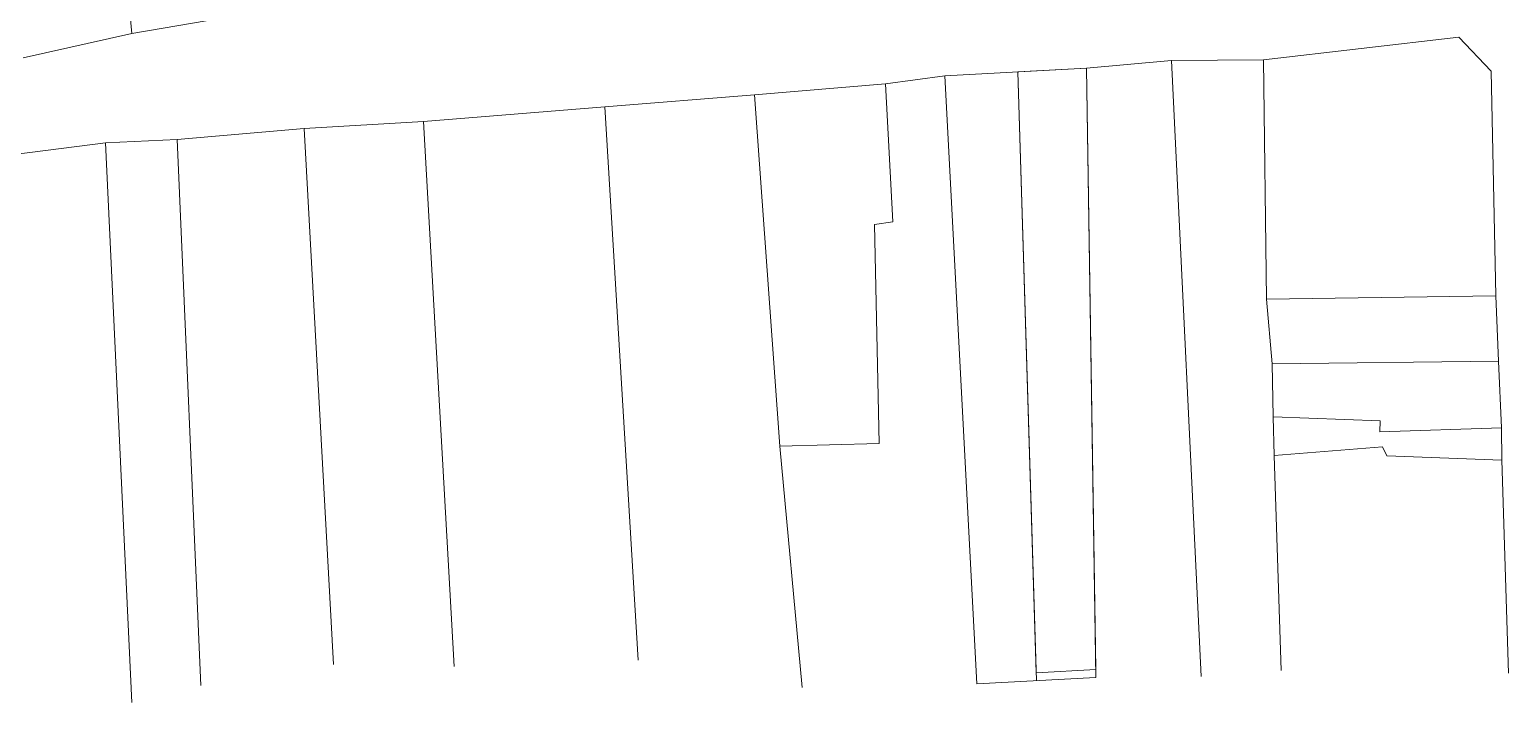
# Model space of a CAD drawing. Header units: millimetres. Extents: x 1956 to 626126, y 2654 to 1331070.
# Drawn here: x 625439.8 to 625534.1, y 1329221.1 to 1329264 of the extents above; entities that cross this region are included whole.
import ezdxf

# ---------------------------------------------------------------- set-up
doc = ezdxf.new("R2010")
doc.units = ezdxf.units.MM

msp = doc.modelspace()

# ---------------------------------------------------------------- linework, layer by layer
at = {"color": 1, "lineweight": 0}
for p, q in [((625443.366, 1329295.395), (625446.36, 1329263.762)), ((625446.36, 1329263.762), (625455.967, 1329265.419)), ((625439.42, 1329262.225), (625446.36, 1329263.762)), ((625530.97, 1329263.544), (625518.514, 1329262.094)), ((625533.037, 1329261.366), (625530.97, 1329263.544)), ((625512.643, 1329262.049), (625507.238, 1329261.554)), ((625518.514, 1329262.094), (625512.643, 1329262.049)), ((625514.544, 1329222.751), (625512.643, 1329262.049)), ((625518.698, 1329246.818), (625518.514, 1329262.094)), ((625507.238, 1329261.554), (625498.197, 1329261.076)), ((625498.197, 1329261.076), (625507.238, 1329261.554)), ((625507.238, 1329261.554), (625502.844, 1329261.322)), ((625502.844, 1329261.322), (625507.238, 1329261.554)), ((625504.038, 1329222.491), (625502.844, 1329261.322)), ((625504.023, 1329223.001), (625502.844, 1329261.322)), ((625507.835, 1329222.693), (625507.238, 1329261.554)), ((625507.238, 1329261.554), (625507.835, 1329222.693)), ((625507.238, 1329261.554), (625507.827, 1329223.213)), ((625533.333, 1329247.032), (625533.037, 1329261.366)), ((625494.418, 1329260.556), (625486.068, 1329259.861)), ((625498.197, 1329261.076), (625494.418, 1329260.556)), ((625494.884, 1329251.768), (625494.418, 1329260.556)), ((625500.242, 1329222.289), (625498.197, 1329261.076)), ((625500.242, 1329222.289), (625498.197, 1329261.076)), ((625486.068, 1329259.861), (625476.523, 1329259.094)), ((625487.683, 1329237.439), (625486.068, 1329259.861)), ((625476.523, 1329259.094), (625464.949, 1329258.168)), ((625478.642, 1329223.792), (625476.523, 1329259.094)), ((625457.331, 1329257.713), (625449.234, 1329257.021)), ((625464.949, 1329258.168), (625457.331, 1329257.713)), ((625457.331, 1329257.713), (625459.204, 1329223.525)), ((625464.949, 1329258.168), (625466.906, 1329223.396)), ((625444.663, 1329256.794), (625431.702, 1329255.133)), ((625449.234, 1329257.021), (625444.663, 1329256.794)), ((625446.356, 1329221.103), (625444.663, 1329256.794)), ((625450.761, 1329222.192), (625449.234, 1329257.021)), ((625493.718, 1329251.596), (625494.884, 1329251.768)), ((625494.009, 1329237.618), (625493.718, 1329251.596)), ((625518.698, 1329246.818), (625533.333, 1329247.032)), ((625533.499, 1329242.865), (625533.333, 1329247.032)), ((625519.066, 1329242.706), (625518.698, 1329246.818)), ((625519.066, 1329242.706), (625533.499, 1329242.865)), ((625519.143, 1329239.326), (625519.066, 1329242.706)), ((625533.691, 1329238.623), (625533.499, 1329242.865)), ((625519.143, 1329239.326), (625525.959, 1329239.056)), ((625519.207, 1329236.861), (625519.143, 1329239.326)), ((625525.959, 1329239.056), (625525.944, 1329238.369)), ((625525.944, 1329238.369), (625533.691, 1329238.623)), ((625533.723, 1329236.564), (625533.691, 1329238.623)), ((625487.683, 1329237.439), (625494.009, 1329237.618)), ((625489.089, 1329222.056), (625487.683, 1329237.439)), ((625519.207, 1329236.861), (625526.111, 1329237.406)), ((625519.646, 1329223.14), (625519.207, 1329236.861)), ((625526.111, 1329237.406), (625526.374, 1329236.826)), ((625526.374, 1329236.826), (625533.723, 1329236.564)), ((625534.135, 1329222.97), (625533.723, 1329236.564)), ((625507.835, 1329222.693), (625500.242, 1329222.289)), ((625507.827, 1329223.213), (625504.023, 1329223.001))]:
    msp.add_line(p, q, dxfattribs=at)

doc.saveas('drawing.dxf')
